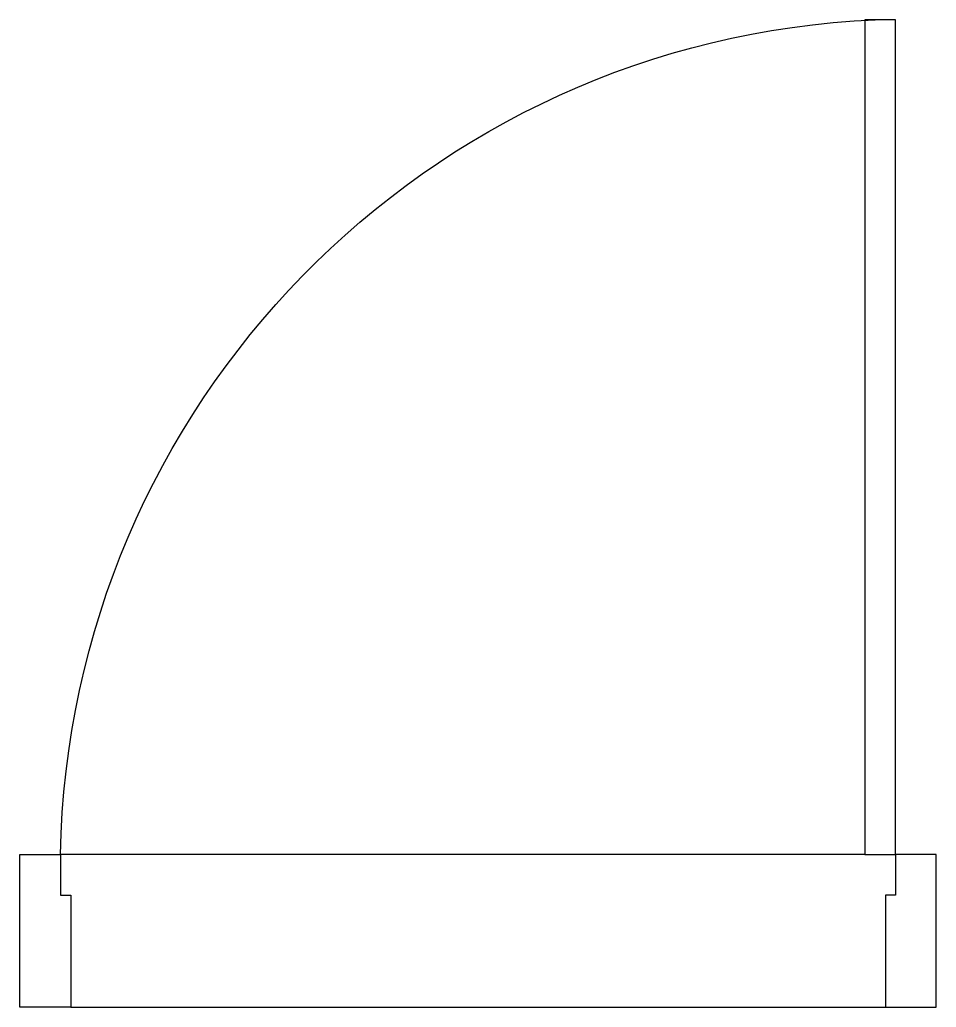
# Model space of a CAD drawing. Header units: millimetres. Extents: x 320.869 to 321.672, y 96.703 to 97.568.
import ezdxf

# ---------------------------------------------------------------- set-up
doc = ezdxf.new("R2010")
doc.units = ezdxf.units.MM
doc.layers.add('CAIXILHOS', color=2, linetype='Continuous')
doc.layers.add('portas', color=1, linetype='Continuous')

# ---------------------------------------------------------------- blocks, each defined once
blk = doc.blocks.new('P80E15')
at = {"layer": 'CAIXILHOS', "color": 1}
for p, q in [((0.07, 0.075), (0.86, 0.075)), ((0.85, -0.075), (0.05, -0.075))]:
    blk.add_line(p, q, dxfattribs=at)
blk.add_lwpolyline([(0.04, 0.075), (0.04, 0.895), (0.07, 0.895), (0.07, 0.075)], close=True, dxfattribs=at)
at = {"layer": 'CAIXILHOS', "color": 2}
for points in [[(0.04, 0.035), (0.05, 0.035), (0.05, -0.075), (0, -0.075), (0, 0.075), (0.04, 0.075)], [(0.9, 0.075), (0.86, 0.075), (0.86, 0.035), (0.85, 0.035), (0.85, -0.075), (0.9, -0.075)]]:
    blk.add_lwpolyline(points, close=True, dxfattribs=at)
at = {"layer": 'CAIXILHOS', "color": 1}
blk.add_arc((0.02347, 0.05912), 0.83668, 1.08767, 87.49769, dxfattribs=at)

msp = doc.modelspace()

# ---------------------------------------------------------------- block references
at = {"layer": 'portas', "xscale": -0.8919753086419793, "yscale": 0.8919753086419793, "zscale": 0.8919753086419793}
msp.add_blockref('P80E15', (321.67197, 96.76996), dxfattribs=at)

doc.saveas('drawing.dxf')
